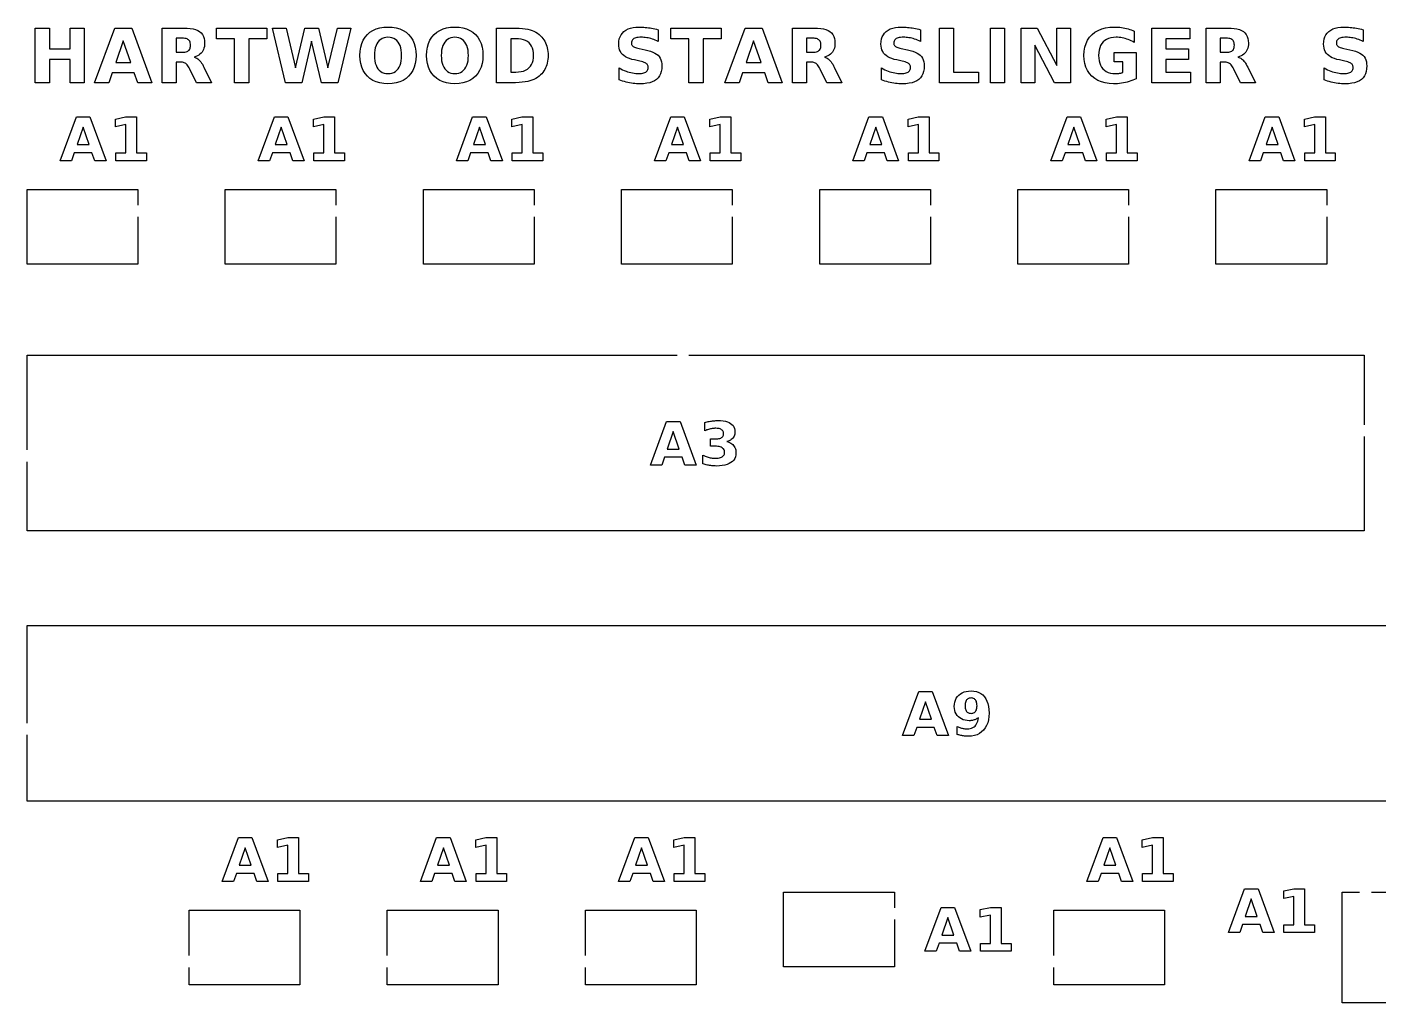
# Model space of a CAD drawing. Header units: millimetres. Extents: x 9 to 297, y 5 to 295.
# Drawn here: x 8.9 to 84, y 235.9 to 290.1 of the extents above; entities that cross this region are included whole.
import ezdxf

# ---------------------------------------------------------------- set-up
doc = ezdxf.new("R2010")
doc.units = ezdxf.units.MM
doc.layers.add('CUT', color=1, linetype='CONTINUOUS')
doc.layers.add('ENGRAVE', color=5, linetype='CONTINUOUS')

msp = doc.modelspace()

# ---------------------------------------------------------------- linework, layer by layer
at = {"layer": 'CUT', "color": 1}
for points in [[(15.075, 279.55), (15.075, 276.925), (8.925, 276.925), (8.925, 281.075), (15.075, 281.075), (15.075, 280.2)], [(26.075, 279.55), (26.075, 276.925), (19.925, 276.925), (19.925, 281.075), (26.075, 281.075), (26.075, 280.2)], [(37.075, 279.55), (37.075, 276.925), (30.925, 276.925), (30.925, 281.075), (37.075, 281.075), (37.075, 280.2)], [(48.075, 279.55), (48.075, 276.925), (41.925, 276.925), (41.925, 281.075), (48.075, 281.075), (48.075, 280.2)], [(59.075, 279.55), (59.075, 276.925), (52.925, 276.925), (52.925, 281.075), (59.075, 281.075), (59.075, 280.2)], [(70.075, 279.55), (70.075, 276.925), (63.925, 276.925), (63.925, 281.075), (70.075, 281.075), (70.075, 280.2)], [(81.075, 279.55), (81.075, 276.925), (74.925, 276.925), (74.925, 281.075), (81.075, 281.075), (81.075, 280.2)], [(8.925, 266.6173), (8.925, 271.875), (45.0173, 271.875)], [(45.6673, 271.875), (83.1577, 271.875), (83.1577, 268.0154)], [(83.1577, 267.3654), (83.1577, 262.125), (8.925, 262.125), (8.925, 265.9673)], [(8.925, 251.45), (8.925, 256.875), (88.05, 256.875)], [(95.2964, 247.125), (8.925, 247.125), (8.925, 250.8)], [(57.075, 240.55), (57.075, 237.925), (50.925, 237.925), (50.925, 242.075), (57.075, 242.075), (57.075, 241.2)], [(83.55, 242.075), (86.075, 242.075), (86.075, 235.925), (81.925, 235.925), (81.925, 242.075), (82.9, 242.075)], [(17.925, 238.55), (17.925, 241.075), (24.075, 241.075), (24.075, 236.925), (17.925, 236.925), (17.925, 237.9)], [(28.925, 238.55), (28.925, 241.075), (35.075, 241.075), (35.075, 236.925), (28.925, 236.925), (28.925, 237.9)], [(39.925, 238.55), (39.925, 241.075), (46.075, 241.075), (46.075, 236.925), (39.925, 236.925), (39.925, 237.9)], [(65.925, 238.55), (65.925, 241.075), (72.075, 241.075), (72.075, 236.925), (65.925, 236.925), (65.925, 237.9)]]:
    msp.add_lwpolyline(points, dxfattribs=at)
at = {"layer": 'ENGRAVE', "color": 5}
for points in [[(12.1047, 287), (11.3214, 287), (11.3214, 288.2878), (10.1658, 288.2878), (10.1658, 287), (9.3825, 287), (9.3825, 290.0375), (10.1658, 290.0375), (10.1658, 288.8799), (11.3214, 288.8799), (11.3214, 290.0375), (12.1047, 290.0375), (12.1047, 287)], [(15.0708, 287), (14.8796, 287.5534), (13.6548, 287.5534), (13.4615, 287), (12.6742, 287), (13.7992, 290.0375), (14.7331, 290.0375), (15.8582, 287), (15.0708, 287)], [(18.144, 289.9872), (18.2818, 289.948), (18.4017, 289.8976), (18.5039, 289.8361), (18.5893, 289.7625), (18.6593, 289.6758), (18.7137, 289.5762), (18.7525, 289.4636), (18.7758, 289.3379), (18.7836, 289.1993), (18.7796, 289.1019), (18.7674, 289.0105), (18.7472, 288.9252), (18.719, 288.8457), (18.6826, 288.7723), (18.6381, 288.7049), (18.5856, 288.6433), (18.5248, 288.5874), (18.4558, 288.5371), (18.3786, 288.4924), (18.2933, 288.4534), (18.1997, 288.4201), (18.2523, 288.4053), (18.3031, 288.3854), (18.352, 288.3603), (18.3991, 288.3301), (18.4443, 288.2948), (18.4876, 288.2543), (18.5301, 288.2075), (18.5727, 288.1533), (18.6155, 288.0918), (18.6585, 288.0228), (18.7016, 287.9464), (18.745, 287.8626), (19.1702, 287), (18.336, 287), (17.9657, 287.7548), (17.9284, 287.8267), (17.8908, 287.8907), (17.8531, 287.9466), (17.8152, 287.9944), (17.7771, 288.0343), (17.7389, 288.0661), (17.6985, 288.0916), (17.6538, 288.1124), (17.6049, 288.1286), (17.5517, 288.1402), (17.4943, 288.1472), (17.4327, 288.1495), (17.2109, 288.1495), (17.2109, 287), (16.4277, 287), (16.4277, 290.0375), (17.6239, 290.0375), (17.8151, 290.0319), (17.9885, 290.0151), (18.144, 289.9872)], [(20.4497, 287), (20.4497, 289.4455), (19.4406, 289.4455), (19.4406, 290.0375), (22.2401, 290.0375), (22.2401, 289.4455), (21.233, 289.4455), (21.233, 287), (20.4497, 287)], [(25.6253, 287.8301), (26.1502, 290.0375), (26.8949, 290.0375), (26.1787, 287), (25.2754, 287), (24.724, 289.3092), (24.1788, 287), (23.2755, 287), (22.5532, 290.0375), (23.304, 290.0375), (23.8289, 287.8301), (24.3497, 290.0375), (25.1045, 290.0375), (25.6253, 287.8301)], [(30.1092, 289.6733), (30.236, 289.5248), (30.3398, 289.3584), (30.4205, 289.1744), (30.4781, 288.9726), (30.5127, 288.753), (30.5243, 288.5157), (30.5127, 288.279), (30.4781, 288.06), (30.4205, 287.8586), (30.3398, 287.6748), (30.236, 287.5086), (30.1092, 287.3601), (29.962, 287.232), (29.7973, 287.1273), (29.6148, 287.0458), (29.4148, 286.9876), (29.1971, 286.9526), (28.9618, 286.941), (28.727, 286.9526), (28.5098, 286.9876), (28.3099, 287.0458), (28.1276, 287.1273), (27.9627, 287.232), (27.8153, 287.3601), (27.6882, 287.5086), (27.5842, 287.6748), (27.5033, 287.8586), (27.4455, 288.06), (27.4108, 288.279), (27.3993, 288.5157), (27.4108, 288.753), (27.4455, 288.9726), (27.5033, 289.1744), (27.5842, 289.3584), (27.6882, 289.5248), (27.8153, 289.6733), (27.9627, 289.8014), (28.1276, 289.9062), (28.3099, 289.9877), (28.5098, 290.0459), (28.727, 290.0808), (28.9618, 290.0924), (29.1971, 290.0808), (29.4148, 290.0459), (29.6148, 289.9877), (29.7973, 289.9062), (29.962, 289.8014), (30.1092, 289.6733)], [(33.9448, 289.5248), (34.0485, 289.3584), (34.1292, 289.1744), (34.1869, 288.9726), (34.2215, 288.753), (34.233, 288.5157), (34.2215, 288.279), (34.1869, 288.06), (34.1292, 287.8586), (34.0485, 287.6748), (33.9448, 287.5086), (33.818, 287.3601), (33.6708, 287.232), (33.506, 287.1273), (33.3236, 287.0458), (33.1235, 286.9876), (32.9058, 286.9526), (32.6705, 286.941), (32.4358, 286.9526), (32.2185, 286.9876), (32.0187, 287.0458), (31.8363, 287.1273), (31.6715, 287.232), (31.524, 287.3601), (31.3969, 287.5086), (31.2929, 287.6748), (31.212, 287.8586), (31.1542, 288.06), (31.1195, 288.279), (31.108, 288.5157), (31.1195, 288.753), (31.1542, 288.9726), (31.212, 289.1744), (31.2929, 289.3584), (31.3969, 289.5248), (31.524, 289.6733), (31.6715, 289.8014), (31.8363, 289.9062), (32.0187, 289.9877), (32.2185, 290.0459), (32.4358, 290.0808), (32.6705, 290.0924), (32.9058, 290.0808), (33.1235, 290.0459), (33.3236, 289.9877), (33.506, 289.9062), (33.6708, 289.8014), (33.818, 289.6733), (33.9448, 289.5248)], [(36.7255, 289.969), (36.8482, 289.9388), (36.9584, 289.9021), (37.0633, 289.8578), (37.1628, 289.8058), (37.2569, 289.7462), (37.3457, 289.679), (37.429, 289.6042), (37.4972, 289.5339), (37.5592, 289.4602), (37.6152, 289.3829), (37.665, 289.3022), (37.7088, 289.2179), (37.7464, 289.1301), (37.7781, 289.0386), (37.8041, 288.9432), (37.8242, 288.8438), (37.8387, 288.7404), (37.8473, 288.6331), (37.8502, 288.5218), (37.8473, 288.4093), (37.8387, 288.3008), (37.8242, 288.1965), (37.8041, 288.0964), (37.7781, 288.0003), (37.7464, 287.9084), (37.7088, 287.8203), (37.665, 287.7358), (37.6152, 287.6549), (37.5592, 287.5775), (37.4972, 287.5036), (37.429, 287.4333), (37.3449, 287.3585), (37.2554, 287.2913), (37.1605, 287.2317), (37.0601, 287.1797), (36.9543, 287.1354), (36.8431, 287.0987), (36.7197, 287.0685), (36.5773, 287.0439), (36.4159, 287.0247), (36.2355, 287.011), (36.0361, 287.0027), (35.8177, 287), (34.9917, 287), (34.9917, 290.0375), (35.8177, 290.0375), (36.0385, 290.0348), (36.2396, 290.0266), (36.4212, 290.0128), (36.5831, 289.9937), (36.7255, 289.969)], [(43.5568, 289.4473), (43.4771, 289.4679), (43.3985, 289.4853), (43.3214, 289.4995), (43.2457, 289.5106), (43.1715, 289.5185), (43.0988, 289.5232), (43.0275, 289.5248), (42.938, 289.5227), (42.8566, 289.5162), (42.7834, 289.5055), (42.7183, 289.4905), (42.6613, 289.4711), (42.6125, 289.4475), (42.5714, 289.4194), (42.5379, 289.3865), (42.5118, 289.3488), (42.4931, 289.3065), (42.4819, 289.2593), (42.4782, 289.2074), (42.4807, 289.1682), (42.4882, 289.132), (42.5008, 289.0988), (42.5184, 289.0686), (42.5411, 289.0414), (42.5687, 289.0172), (42.603, 288.995), (42.6455, 288.9739), (42.6961, 288.9539), (42.755, 288.9349), (42.822, 288.917), (42.8973, 288.9002), (43.231, 288.8331), (43.3917, 288.7962), (43.5361, 288.7535), (43.6643, 288.7049), (43.7762, 288.6504), (43.8718, 288.5901), (43.9512, 288.5238), (44.0164, 288.4498), (44.0699, 288.3661), (44.1114, 288.2726), (44.1411, 288.1694), (44.1589, 288.0565), (44.1648, 287.9338), (44.1565, 287.7735), (44.1317, 287.6274), (44.0903, 287.4957), (44.0323, 287.3782), (43.9578, 287.275), (43.8667, 287.1862), (43.7587, 287.1112), (43.6331, 287.05), (43.4901, 287.0023), (43.3296, 286.9682), (43.1517, 286.9478), (42.9563, 286.941), (42.8599, 286.9425), (42.7635, 286.9471), (42.6669, 286.9547), (42.5702, 286.9654), (42.4734, 286.9791), (42.3765, 286.9959), (42.2795, 287.0157), (42.1825, 287.0384), (42.0855, 287.0641), (41.9886, 287.0927), (41.8916, 287.1242), (41.7946, 287.1587), (41.7946, 287.8199), (41.891, 287.7705), (41.9864, 287.7253), (42.0807, 287.6844), (42.1739, 287.6477), (42.2661, 287.6152), (42.3571, 287.587), (42.4471, 287.563), (42.5361, 287.5434), (42.6239, 287.5282), (42.7107, 287.5173), (42.7964, 287.5108), (42.881, 287.5086), (42.9631, 287.511), (43.0386, 287.5181), (43.1074, 287.53), (43.1695, 287.5466), (43.2249, 287.568), (43.2737, 287.5941), (43.3153, 287.6246), (43.3494, 287.6592), (43.3759, 287.6978), (43.3948, 287.7406), (43.4062, 287.7874), (43.41, 287.8382), (43.4074, 287.8839), (43.3997, 287.9259), (43.3869, 287.9644), (43.3689, 287.9992), (43.3457, 288.0304), (43.3174, 288.0579), (43.2815, 288.0833), (43.2353, 288.1077), (43.1788, 288.1312), (43.1122, 288.1538), (43.0353, 288.1755), (42.9482, 288.1963), (42.645, 288.2634), (42.4999, 288.2992), (42.3684, 288.3414), (42.2506, 288.3901), (42.1463, 288.4452), (42.0557, 288.5067), (41.9787, 288.5747), (41.9144, 288.65), (41.8617, 288.7336), (41.8208, 288.8255), (41.7915, 288.9255), (41.774, 289.0339), (41.7681, 289.1505), (41.7763, 289.2959), (41.8007, 289.4297), (41.8414, 289.5518), (41.8984, 289.6623), (41.9716, 289.7611), (42.0611, 289.8483), (42.1659, 289.9229), (42.2849, 289.9839), (42.4182, 290.0314), (42.5657, 290.0653), (42.7274, 290.0857), (42.9034, 290.0924), (42.9872, 290.0914), (43.0718, 290.0883), (43.1572, 290.083), (43.2434, 290.0757), (43.3304, 290.0663), (43.4181, 290.0548), (43.5068, 290.0412), (43.5965, 290.0255), (43.6872, 290.0078), (43.7789, 289.9879), (43.8717, 289.9659), (43.9654, 289.9419), (43.9654, 289.299), (43.8823, 289.3348), (43.7999, 289.3675), (43.7182, 289.3972), (43.6372, 289.4238), (43.5568, 289.4473)], [(45.6661, 289.4455), (44.657, 289.4455), (44.657, 290.0375), (47.4565, 290.0375), (47.4565, 289.4455), (46.4494, 289.4455), (46.4494, 287), (45.6661, 287), (45.6661, 289.4455)], [(50.8499, 287), (50.0625, 287), (49.8713, 287.5534), (48.6465, 287.5534), (48.4532, 287), (47.6659, 287), (48.7909, 290.0375), (49.7248, 290.0375), (50.8499, 287)], [(52.9802, 290.0151), (53.1357, 289.9872), (53.2735, 289.948), (53.3934, 289.8976), (53.4956, 289.8361), (53.581, 289.7625), (53.651, 289.6758), (53.7054, 289.5762), (53.7442, 289.4636), (53.7675, 289.3379), (53.7753, 289.1993), (53.7713, 289.1019), (53.7591, 289.0105), (53.7389, 288.9252), (53.7107, 288.8457), (53.6743, 288.7723), (53.6298, 288.7049), (53.5773, 288.6433), (53.5165, 288.5874), (53.4475, 288.5371), (53.3703, 288.4924), (53.285, 288.4534), (53.1914, 288.4201), (53.244, 288.4053), (53.2948, 288.3854), (53.3437, 288.3603), (53.3908, 288.3301), (53.436, 288.2948), (53.4793, 288.2543), (53.5218, 288.2075), (53.5644, 288.1533), (53.6072, 288.0918), (53.6502, 288.0228), (53.6933, 287.9464), (53.7367, 287.8626), (54.1619, 287), (53.3277, 287), (52.9574, 287.7548), (52.9201, 287.8267), (52.8825, 287.8907), (52.8448, 287.9466), (52.8069, 287.9944), (52.7688, 288.0343), (52.7306, 288.0661), (52.6902, 288.0916), (52.6455, 288.1124), (52.5966, 288.1286), (52.5434, 288.1402), (52.486, 288.1472), (52.4244, 288.1495), (52.2026, 288.1495), (52.2026, 287), (51.4194, 287), (51.4194, 290.0375), (52.6156, 290.0375), (52.8068, 290.0319), (52.9802, 290.0151)], [(58.1973, 289.4238), (58.117, 289.4473), (58.0373, 289.4679), (57.9587, 289.4853), (57.8815, 289.4995), (57.8058, 289.5106), (57.7316, 289.5185), (57.6589, 289.5232), (57.5876, 289.5248), (57.4981, 289.5227), (57.4167, 289.5162), (57.3435, 289.5055), (57.2784, 289.4905), (57.2214, 289.4711), (57.1726, 289.4475), (57.1316, 289.4194), (57.098, 289.3865), (57.0719, 289.3488), (57.0532, 289.3065), (57.0421, 289.2593), (57.0383, 289.2074), (57.0408, 289.1682), (57.0484, 289.132), (57.061, 289.0988), (57.0786, 289.0686), (57.1012, 289.0414), (57.1289, 289.0172), (57.1631, 288.995), (57.2056, 288.9739), (57.2563, 288.9539), (57.3151, 288.9349), (57.3822, 288.917), (57.4574, 288.9002), (57.7911, 288.8331), (57.9518, 288.7962), (58.0963, 288.7535), (58.2244, 288.7049), (58.3363, 288.6504), (58.432, 288.5901), (58.5113, 288.5238), (58.5766, 288.4498), (58.63, 288.3661), (58.6715, 288.2726), (58.7012, 288.1694), (58.719, 288.0565), (58.7249, 287.9338), (58.7167, 287.7735), (58.6918, 287.6274), (58.6504, 287.4957), (58.5925, 287.3782), (58.518, 287.275), (58.4269, 287.1862), (58.3188, 287.1112), (58.1933, 287.05), (58.0502, 287.0023), (57.8898, 286.9682), (57.7118, 286.9478), (57.5164, 286.941), (57.4201, 286.9425), (57.3236, 286.9471), (57.227, 286.9547), (57.1303, 286.9654), (57.0335, 286.9791), (56.9366, 286.9959), (56.8396, 287.0157), (56.7426, 287.0384), (56.6457, 287.0641), (56.5487, 287.0927), (56.4517, 287.1242), (56.3547, 287.1587), (56.3547, 287.8199), (56.4512, 287.7705), (56.5465, 287.7253), (56.6408, 287.6844), (56.7341, 287.6477), (56.8262, 287.6152), (56.9173, 287.587), (57.0073, 287.563), (57.0962, 287.5434), (57.1841, 287.5282), (57.2708, 287.5173), (57.3565, 287.5108), (57.4412, 287.5086), (57.5233, 287.511), (57.5987, 287.5181), (57.6675, 287.53), (57.7296, 287.5466), (57.7851, 287.568), (57.8338, 287.5941), (57.8755, 287.6246), (57.9096, 287.6592), (57.9361, 287.6978), (57.955, 287.7406), (57.9663, 287.7874), (57.9701, 287.8382), (57.9676, 287.8839), (57.9598, 287.9259), (57.947, 287.9644), (57.929, 287.9992), (57.9058, 288.0304), (57.8776, 288.0579), (57.8416, 288.0833), (57.7954, 288.1077), (57.739, 288.1312), (57.6723, 288.1538), (57.5954, 288.1755), (57.5083, 288.1963), (57.2052, 288.2634), (57.0601, 288.2992), (56.9286, 288.3414), (56.8107, 288.3901), (56.7065, 288.4452), (56.6159, 288.5067), (56.5389, 288.5747), (56.4745, 288.65), (56.4219, 288.7336), (56.3809, 288.8255), (56.3517, 288.9255), (56.3341, 289.0339), (56.3283, 289.1505), (56.3364, 289.2959), (56.3608, 289.4297), (56.4015, 289.5518), (56.4585, 289.6623), (56.5317, 289.7611), (56.6213, 289.8483), (56.726, 289.9229), (56.8451, 289.9839), (56.9783, 290.0314), (57.1258, 290.0653), (57.2876, 290.0857), (57.4635, 290.0924), (57.5474, 290.0914), (57.632, 290.0883), (57.7173, 290.083), (57.8035, 290.0757), (57.8905, 290.0663), (57.9783, 290.0548), (58.0669, 290.0412), (58.1566, 290.0255), (58.2473, 290.0078), (58.3391, 289.9879), (58.4318, 289.9659), (58.5256, 289.9419), (58.5256, 289.299), (58.4425, 289.3348), (58.3601, 289.3675), (58.2784, 289.3972), (58.1973, 289.4238)], [(59.5793, 287), (59.5793, 290.0375), (60.3625, 290.0375), (60.3625, 287.592), (61.7379, 287.592), (61.7379, 287), (59.5793, 287)], [(63.1842, 290.0375), (63.1842, 287), (62.401, 287), (62.401, 290.0375), (63.1842, 290.0375)], [(65.9653, 287), (64.8605, 289.0833), (64.8605, 287), (64.1179, 287), (64.1179, 290.0375), (64.9928, 290.0375), (66.0975, 287.9542), (66.0975, 290.0375), (66.8401, 290.0375), (66.8401, 287), (65.9653, 287)], [(69.9982, 287.0379), (69.8937, 287.0122), (69.788, 286.9904), (69.6812, 286.9726), (69.5733, 286.9588), (69.4642, 286.9489), (69.354, 286.943), (69.2427, 286.941), (68.9985, 286.9528), (68.7718, 286.9881), (68.5626, 287.047), (68.371, 287.1295), (68.1969, 287.2356), (68.0403, 287.3652), (67.9048, 287.515), (67.7939, 287.6816), (67.7076, 287.8649), (67.646, 288.0651), (67.6091, 288.282), (67.5968, 288.5157), (67.6093, 288.7518), (67.6469, 288.9705), (67.7097, 289.1718), (67.7975, 289.3557), (67.9104, 289.5222), (68.0484, 289.6713), (68.2082, 289.8), (68.3866, 289.9053), (68.5835, 289.9872), (68.7989, 290.0457), (69.0329, 290.0807), (69.2854, 290.0924), (69.3857, 290.0909), (69.4847, 290.0861), (69.5822, 290.0782), (69.6783, 290.0671), (69.773, 290.0529), (69.8663, 290.0355), (69.9579, 290.015), (70.0479, 289.9914), (70.1361, 289.9648), (70.2225, 289.9351), (70.3072, 289.9024), (70.3901, 289.8666), (70.3901, 289.238), (70.3055, 289.2841), (70.2209, 289.3261), (70.1366, 289.3641), (70.0524, 289.398), (69.9684, 289.4278), (69.8846, 289.4536), (69.8008, 289.4754), (69.7169, 289.4932), (69.633, 289.507), (69.5491, 289.5169), (69.4651, 289.5228), (69.381, 289.5248), (69.231, 289.5176), (69.0929, 289.4958), (68.9667, 289.4595), (68.8525, 289.4086), (68.7502, 289.3433), (68.6598, 289.2634), (68.5824, 289.17), (68.5191, 289.0641), (68.4698, 288.9457), (68.4346, 288.8149), (68.4135, 288.6715), (68.4065, 288.5157), (68.4133, 288.3611), (68.4336, 288.2187), (68.4675, 288.0885), (68.515, 287.9705), (68.576, 287.8647), (68.6506, 287.7711), (68.7377, 287.6909), (68.8362, 287.6253), (68.9461, 287.5742), (69.0675, 287.5378), (69.2002, 287.5159), (69.3444, 287.5086), (69.3846, 287.5091), (69.4239, 287.5103), (69.4621, 287.5124), (69.4995, 287.5154), (69.5358, 287.5192), (69.5712, 287.5239), (69.6056, 287.5295), (69.6387, 287.536), (69.6707, 287.5435), (69.7015, 287.5519), (69.731, 287.5613), (69.7594, 287.5717), (69.7594, 288.1617), (69.2813, 288.1617), (69.2813, 288.6866), (70.502, 288.6866), (70.502, 287.2258), (70.4038, 287.1803), (70.3042, 287.1388), (70.2035, 287.1012), (70.1015, 287.0676), (69.9982, 287.0379)], [(73.3929, 288.2878), (72.1417, 288.2878), (72.1417, 287.592), (73.517, 287.592), (73.517, 287), (71.3584, 287), (71.3584, 290.0375), (73.4722, 290.0375), (73.4722, 289.4455), (72.1417, 289.4455), (72.1417, 288.8799), (73.3929, 288.8799), (73.3929, 288.2878)], [(75.9321, 290.0151), (76.0877, 289.9872), (76.2255, 289.948), (76.3454, 289.8976), (76.4476, 289.8361), (76.533, 289.7625), (76.603, 289.6758), (76.6574, 289.5762), (76.6962, 289.4636), (76.7195, 289.3379), (76.7273, 289.1993), (76.7233, 289.1019), (76.7111, 289.0105), (76.6909, 288.9252), (76.6626, 288.8457), (76.6263, 288.7723), (76.5818, 288.7049), (76.5292, 288.6433), (76.4685, 288.5874), (76.3995, 288.5371), (76.3223, 288.4924), (76.237, 288.4534), (76.1434, 288.4201), (76.196, 288.4053), (76.2468, 288.3854), (76.2957, 288.3603), (76.3428, 288.3301), (76.388, 288.2948), (76.4313, 288.2543), (76.4737, 288.2075), (76.5164, 288.1533), (76.5592, 288.0918), (76.6022, 288.0228), (76.6453, 287.9464), (76.6886, 287.8626), (77.1139, 287), (76.2797, 287), (75.9094, 287.7548), (75.872, 287.8267), (75.8345, 287.8907), (75.7968, 287.9466), (75.7589, 287.9944), (75.7208, 288.0343), (75.6826, 288.0661), (75.6421, 288.0916), (75.5975, 288.1124), (75.5486, 288.1286), (75.4954, 288.1402), (75.438, 288.1472), (75.3764, 288.1495), (75.1546, 288.1495), (75.1546, 287), (74.3713, 287), (74.3713, 290.0375), (75.5676, 290.0375), (75.7588, 290.0319), (75.9321, 290.0151)], [(82.7666, 289.4238), (82.6862, 289.4473), (82.6065, 289.4679), (82.5279, 289.4853), (82.4508, 289.4995), (82.3751, 289.5106), (82.3009, 289.5185), (82.2282, 289.5232), (82.1569, 289.5248), (82.0674, 289.5227), (81.986, 289.5162), (81.9128, 289.5055), (81.8477, 289.4905), (81.7907, 289.4711), (81.7419, 289.4475), (81.7008, 289.4194), (81.6673, 289.3865), (81.6412, 289.3488), (81.6225, 289.3065), (81.6113, 289.2593), (81.6076, 289.2074), (81.6101, 289.1682), (81.6176, 289.132), (81.6302, 289.0988), (81.6478, 289.0686), (81.6705, 289.0414), (81.6981, 289.0172), (81.7324, 288.995), (81.7749, 288.9739), (81.8255, 288.9539), (81.8844, 288.9349), (81.9514, 288.917), (82.0267, 288.9002), (82.3604, 288.8331), (82.5211, 288.7962), (82.6655, 288.7535), (82.7937, 288.7049), (82.9056, 288.6504), (83.0012, 288.5901), (83.0806, 288.5238), (83.1458, 288.4498), (83.1992, 288.3661), (83.2408, 288.2726), (83.2705, 288.1694), (83.2883, 288.0565), (83.2942, 287.9338), (83.2859, 287.7735), (83.2611, 287.6274), (83.2197, 287.4957), (83.1617, 287.3782), (83.0872, 287.275), (82.9961, 287.1862), (82.8881, 287.1112), (82.7625, 287.05), (82.6195, 287.0023), (82.459, 286.9682), (82.2811, 286.9478), (82.0857, 286.941), (81.9893, 286.9425), (81.8929, 286.9471), (81.7963, 286.9547), (81.6996, 286.9654), (81.6028, 286.9791), (81.5059, 286.9959), (81.4089, 287.0157), (81.3119, 287.0384), (81.2149, 287.0641), (81.1179, 287.0927), (81.021, 287.1242), (80.924, 287.1587), (80.924, 287.8199), (81.0204, 287.7705), (81.1158, 287.7253), (81.2101, 287.6844), (81.3033, 287.6477), (81.3955, 287.6152), (81.4865, 287.587), (81.5765, 287.563), (81.6655, 287.5434), (81.7533, 287.5282), (81.8401, 287.5173), (81.9258, 287.5108), (82.0104, 287.5086), (82.0925, 287.511), (82.168, 287.5181), (82.2368, 287.53), (82.2989, 287.5466), (82.3543, 287.568), (82.4031, 287.5941), (82.4447, 287.6246), (82.4788, 287.6592), (82.5053, 287.6978), (82.5242, 287.7406), (82.5356, 287.7874), (82.5394, 287.8382), (82.5368, 287.8839), (82.5291, 287.9259), (82.5162, 287.9644), (82.4982, 287.9992), (82.4751, 288.0304), (82.4468, 288.0579), (82.4108, 288.0833), (82.3646, 288.1077), (82.3082, 288.1312), (82.2416, 288.1538), (82.1647, 288.1755), (82.0776, 288.1963), (81.7744, 288.2634), (81.6293, 288.2992), (81.4978, 288.3414), (81.38, 288.3901), (81.2757, 288.4452), (81.1851, 288.5067), (81.1081, 288.5747), (81.0438, 288.65), (80.9911, 288.7336), (80.9502, 288.8255), (80.9209, 288.9255), (80.9034, 289.0339), (80.8975, 289.1505), (80.9057, 289.2959), (80.9301, 289.4297), (80.9708, 289.5518), (81.0278, 289.6623), (81.101, 289.7611), (81.1905, 289.8483), (81.2953, 289.9229), (81.4143, 289.9839), (81.5476, 290.0314), (81.6951, 290.0653), (81.8568, 290.0857), (82.0328, 290.0924), (82.1166, 290.0914), (82.2012, 290.0883), (82.2866, 290.083), (82.3728, 290.0757), (82.4598, 290.0663), (82.5475, 290.0548), (82.6362, 290.0412), (82.7259, 290.0255), (82.8166, 290.0078), (82.9083, 289.9879), (83.0011, 289.9659), (83.0948, 289.9419), (83.0948, 289.299), (83.0117, 289.3348), (82.9293, 289.3675), (82.8476, 289.3972), (82.7666, 289.4238)], [(14.6822, 288.1169), (14.2672, 289.3254), (13.8501, 288.1169), (14.6822, 288.1169)], [(17.9262, 288.816), (17.9529, 288.8564), (17.9736, 288.9033), (17.9885, 288.9567), (17.9974, 289.0168), (18.0003, 289.0833), (17.9974, 289.1492), (17.9885, 289.2086), (17.9736, 289.2614), (17.9529, 289.3076), (17.9262, 289.3473), (17.8935, 289.3804), (17.854, 289.4077), (17.8068, 289.4301), (17.7519, 289.4475), (17.6892, 289.4599), (17.6187, 289.4674), (17.5405, 289.4699), (17.2109, 289.4699), (17.2109, 288.6907), (17.5405, 288.6907), (17.6187, 288.6932), (17.6892, 288.7008), (17.7519, 288.7136), (17.8068, 288.7314), (17.854, 288.7543), (17.8935, 288.7822), (17.9262, 288.816)], [(28.4063, 289.2603), (28.346, 289.1662), (28.2967, 289.06), (28.2583, 288.9419), (28.2309, 288.8118), (28.2145, 288.6698), (28.209, 288.5157), (28.2145, 288.3623), (28.2309, 288.2207), (28.2583, 288.091), (28.2967, 287.9732), (28.346, 287.8672), (28.4063, 287.7731), (28.4766, 287.6923), (28.5558, 287.6262), (28.6439, 287.5747), (28.7409, 287.538), (28.8469, 287.516), (28.9618, 287.5086), (29.0773, 287.516), (29.1837, 287.538), (29.2812, 287.5747), (29.3696, 287.6262), (29.4489, 287.6923), (29.5192, 287.7731), (29.5795, 287.8672), (29.6288, 287.9732), (29.6672, 288.091), (29.6946, 288.2207), (29.7111, 288.3623), (29.7166, 288.5157), (29.7111, 288.6698), (29.6946, 288.8118), (29.6672, 288.9419), (29.6288, 289.06), (29.5795, 289.1662), (29.5192, 289.2603), (29.4489, 289.3412), (29.3696, 289.4073), (29.2812, 289.4587), (29.1837, 289.4954), (29.0773, 289.5175), (28.9618, 289.5248), (28.8469, 289.5175), (28.7409, 289.4954), (28.6439, 289.4587), (28.5558, 289.4073), (28.4766, 289.3412), (28.4063, 289.2603)], [(32.0548, 289.1662), (32.0054, 289.06), (31.9671, 288.9419), (31.9397, 288.8118), (31.9232, 288.6698), (31.9177, 288.5157), (31.9232, 288.3623), (31.9397, 288.2207), (31.9671, 288.091), (32.0054, 287.9732), (32.0548, 287.8672), (32.1151, 287.7731), (32.1853, 287.6923), (32.2645, 287.6262), (32.3526, 287.5747), (32.4496, 287.538), (32.5556, 287.516), (32.6705, 287.5086), (32.786, 287.516), (32.8925, 287.538), (32.9899, 287.5747), (33.0783, 287.6262), (33.1576, 287.6923), (33.2279, 287.7731), (33.2882, 287.8672), (33.3376, 287.9732), (33.376, 288.091), (33.4034, 288.2207), (33.4198, 288.3623), (33.4253, 288.5157), (33.4198, 288.6698), (33.4034, 288.8118), (33.376, 288.9419), (33.3376, 289.06), (33.2882, 289.1662), (33.2279, 289.2603), (33.1576, 289.3412), (33.0783, 289.4073), (32.9899, 289.4587), (32.8925, 289.4954), (32.786, 289.5175), (32.6705, 289.5248), (32.5556, 289.5175), (32.4496, 289.4954), (32.3526, 289.4587), (32.2645, 289.4073), (32.1853, 289.3412), (32.1151, 289.2603), (32.0548, 289.1662)], [(36.5951, 287.6978), (36.6985, 287.7573), (36.7892, 287.8301), (36.8666, 287.9154), (36.9299, 288.0127), (36.9792, 288.122), (37.0143, 288.2433), (37.0354, 288.3766), (37.0425, 288.5218), (37.0355, 288.6664), (37.0144, 288.799), (36.9794, 288.9196), (36.9304, 289.0282), (36.8673, 289.1248), (36.7902, 289.2095), (36.6997, 289.2816), (36.5965, 289.3406), (36.4804, 289.3865), (36.3517, 289.4193), (36.2101, 289.4389), (36.0557, 289.4455), (35.775, 289.4455), (35.775, 287.592), (36.0557, 287.592), (36.2095, 287.5987), (36.3506, 287.6185), (36.4792, 287.6516), (36.5951, 287.6978)], [(48.8418, 288.1169), (49.6739, 288.1169), (49.2589, 289.3254), (48.8418, 288.1169)], [(52.8852, 288.7822), (52.9179, 288.816), (52.9446, 288.8564), (52.9653, 288.9033), (52.9802, 288.9567), (52.9891, 289.0168), (52.992, 289.0833), (52.9891, 289.1492), (52.9802, 289.2086), (52.9653, 289.2614), (52.9446, 289.3076), (52.9179, 289.3473), (52.8852, 289.3804), (52.8457, 289.4077), (52.7985, 289.4301), (52.7436, 289.4475), (52.6809, 289.4599), (52.6104, 289.4674), (52.5322, 289.4699), (52.2026, 289.4699), (52.2026, 288.6907), (52.5322, 288.6907), (52.6104, 288.6932), (52.6809, 288.7008), (52.7436, 288.7136), (52.7985, 288.7314), (52.8457, 288.7543), (52.8852, 288.7822)], [(75.8372, 288.7822), (75.8698, 288.816), (75.8965, 288.8564), (75.9173, 288.9033), (75.9321, 288.9567), (75.941, 289.0168), (75.944, 289.0833), (75.941, 289.1492), (75.9321, 289.2086), (75.9173, 289.2614), (75.8965, 289.3076), (75.8698, 289.3473), (75.8372, 289.3804), (75.7977, 289.4077), (75.7505, 289.4301), (75.6955, 289.4475), (75.6328, 289.4599), (75.5624, 289.4674), (75.4842, 289.4699), (75.1546, 289.4699), (75.1546, 288.6907), (75.4842, 288.6907), (75.5624, 288.6932), (75.6328, 288.7008), (75.6955, 288.7136), (75.7505, 288.7314), (75.7977, 288.7543), (75.8372, 288.7822)], [(11.3917, 282.6748), (10.7618, 282.6748), (11.6619, 285.1048), (12.409, 285.1048), (13.309, 282.6748), (12.6791, 282.6748), (12.5262, 283.1175), (11.5463, 283.1175), (11.3917, 282.6748)], [(12.0362, 284.5351), (11.7026, 283.5684), (12.3683, 283.5684), (12.0362, 284.5351)], [(14.4026, 283.1077), (14.4026, 284.6784), (13.8346, 284.5612), (13.8346, 284.9876), (14.3994, 285.1048), (14.9951, 285.1048), (14.9951, 283.1077), (15.5485, 283.1077), (15.5485, 282.6748), (13.8493, 282.6748), (13.8493, 283.1077), (14.4026, 283.1077)], [(22.3917, 282.6748), (21.7618, 282.6748), (22.6619, 285.1048), (23.409, 285.1048), (24.309, 282.6748), (23.6791, 282.6748), (23.5262, 283.1175), (22.5463, 283.1175), (22.3917, 282.6748)], [(23.0362, 284.5351), (22.7026, 283.5684), (23.3683, 283.5684), (23.0362, 284.5351)], [(25.4026, 283.1077), (25.4026, 284.6784), (24.8346, 284.5612), (24.8346, 284.9876), (25.3994, 285.1048), (25.9951, 285.1048), (25.9951, 283.1077), (26.5485, 283.1077), (26.5485, 282.6748), (24.8493, 282.6748), (24.8493, 283.1077), (25.4026, 283.1077)], [(33.3917, 282.6748), (32.7618, 282.6748), (33.6619, 285.1048), (34.409, 285.1048), (35.309, 282.6748), (34.6791, 282.6748), (34.5262, 283.1175), (33.5463, 283.1175), (33.3917, 282.6748)], [(34.0362, 284.5351), (33.7026, 283.5684), (34.3683, 283.5684), (34.0362, 284.5351)], [(36.4026, 283.1077), (36.4026, 284.6784), (35.8346, 284.5612), (35.8346, 284.9876), (36.3994, 285.1048), (36.9951, 285.1048), (36.9951, 283.1077), (37.5485, 283.1077), (37.5485, 282.6748), (35.8493, 282.6748), (35.8493, 283.1077), (36.4026, 283.1077)], [(44.3917, 282.6748), (43.7618, 282.6748), (44.6619, 285.1048), (45.409, 285.1048), (46.309, 282.6748), (45.6791, 282.6748), (45.5262, 283.1175), (44.5463, 283.1175), (44.3917, 282.6748)], [(45.0362, 284.5351), (44.7026, 283.5684), (45.3683, 283.5684), (45.0362, 284.5351)], [(47.4026, 283.1077), (47.4026, 284.6784), (46.8346, 284.5612), (46.8346, 284.9876), (47.3994, 285.1048), (47.9951, 285.1048), (47.9951, 283.1077), (48.5485, 283.1077), (48.5485, 282.6748), (46.8493, 282.6748), (46.8493, 283.1077), (47.4026, 283.1077)], [(55.3917, 282.6748), (54.7618, 282.6748), (55.6619, 285.1048), (56.409, 285.1048), (57.309, 282.6748), (56.6791, 282.6748), (56.5262, 283.1175), (55.5463, 283.1175), (55.3917, 282.6748)], [(56.0362, 284.5351), (55.7026, 283.5684), (56.3683, 283.5684), (56.0362, 284.5351)], [(58.4026, 283.1077), (58.4026, 284.6784), (57.8346, 284.5612), (57.8346, 284.9876), (58.3994, 285.1048), (58.9951, 285.1048), (58.9951, 283.1077), (59.5485, 283.1077), (59.5485, 282.6748), (57.8493, 282.6748), (57.8493, 283.1077), (58.4026, 283.1077)], [(66.3917, 282.6748), (65.7618, 282.6748), (66.6619, 285.1048), (67.409, 285.1048), (68.309, 282.6748), (67.6791, 282.6748), (67.5262, 283.1175), (66.5463, 283.1175), (66.3917, 282.6748)], [(67.0362, 284.5351), (66.7026, 283.5684), (67.3683, 283.5684), (67.0362, 284.5351)], [(69.4026, 283.1077), (69.4026, 284.6784), (68.8346, 284.5612), (68.8346, 284.9876), (69.3994, 285.1048), (69.9951, 285.1048), (69.9951, 283.1077), (70.5485, 283.1077), (70.5485, 282.6748), (68.8493, 282.6748), (68.8493, 283.1077), (69.4026, 283.1077)], [(77.3917, 282.6748), (76.7618, 282.6748), (77.6619, 285.1048), (78.409, 285.1048), (79.309, 282.6748), (78.6791, 282.6748), (78.5262, 283.1175), (77.5463, 283.1175), (77.3917, 282.6748)], [(78.0362, 284.5351), (77.7026, 283.5684), (78.3683, 283.5684), (78.0362, 284.5351)], [(80.4026, 283.1077), (80.4026, 284.6784), (79.8346, 284.5612), (79.8346, 284.9876), (80.3994, 285.1048), (80.9951, 285.1048), (80.9951, 283.1077), (81.5485, 283.1077), (81.5485, 282.6748), (79.8493, 282.6748), (79.8493, 283.1077), (80.4026, 283.1077)], [(44.1549, 265.775), (43.5251, 265.775), (44.4251, 268.205), (45.1722, 268.205), (46.0723, 265.775), (45.4424, 265.775), (45.2894, 266.2177), (44.3096, 266.2177), (44.1549, 265.775)], [(47.8533, 267.0615), (47.9253, 267.0325), (47.9909, 266.9983), (48.0499, 266.959), (48.1023, 266.9144), (48.1481, 266.8647), (48.1872, 266.81), (48.2191, 266.7505), (48.244, 266.6863), (48.2617, 266.6173), (48.2724, 266.5436), (48.2759, 266.4651), (48.2682, 266.3495), (48.2452, 266.2435), (48.2067, 266.1471), (48.1529, 266.0604), (48.0838, 265.9833), (47.9992, 265.9158), (47.8999, 265.8583), (47.7865, 265.8113), (47.659, 265.7748), (47.5174, 265.7487), (47.3617, 265.733), (47.1919, 265.7278), (47.1295, 265.7286), (47.0671, 265.7311), (47.0045, 265.7353), (46.942, 265.7412), (46.8794, 265.7487), (46.8168, 265.7579), (46.7542, 265.7688), (46.6919, 265.7813), (46.6298, 265.7955), (46.5679, 265.8114), (46.5063, 265.829), (46.4449, 265.8482), (46.4449, 266.3316), (46.5034, 266.3035), (46.5618, 266.2778), (46.62, 266.2545), (46.6781, 266.2336), (46.7361, 266.2151), (46.794, 266.199), (46.8516, 266.1853), (46.9089, 266.1741), (46.9659, 266.1654), (47.0226, 266.1592), (47.0789, 266.1555), (47.135, 266.1542), (47.2147, 266.1566), (47.288, 266.1638), (47.3549, 266.1758), (47.4153, 266.1926), (47.4692, 266.2141), (47.5166, 266.2405), (47.5572, 266.2713), (47.5903, 266.3063), (47.6161, 266.3455), (47.6345, 266.3888), (47.6456, 266.4363), (47.6493, 266.4879), (47.6455, 266.541), (47.6342, 266.5896), (47.6153, 266.6338), (47.5889, 266.6734), (47.5549, 266.7086), (47.5134, 266.7394), (47.4645, 266.7655), (47.4084, 266.7868), (47.3451, 266.8034), (47.2747, 266.8153), (47.197, 266.8224), (47.1122, 266.8248), (46.8615, 266.8248), (46.8615, 267.2285), (47.1252, 267.2285), (47.2005, 267.2305), (47.2691, 267.2367), (47.3311, 267.247), (47.3863, 267.2614), (47.4349, 267.2799), (47.4768, 267.3025), (47.5121, 267.3293), (47.541, 267.3605), (47.5634, 267.3959), (47.5795, 267.4356), (47.5891, 267.4796), (47.5923, 267.5279), (47.5892, 267.5728), (47.5798, 267.6142), (47.5642, 267.652), (47.5424, 267.6863), (47.5143, 267.7171), (47.48, 267.7444), (47.44, 267.7678), (47.3948, 267.7869), (47.3445, 267.8018), (47.289, 267.8124), (47.2284, 267.8188), (47.1626, 267.8209), (47.1121, 267.8199), (47.0614, 267.8171), (47.0104, 267.8124), (46.9594, 267.8057), (46.9081, 267.7972), (46.8566, 267.7867), (46.8051, 267.7744), (46.7537, 267.7603), (46.7024, 267.7444), (46.6512, 267.7267), (46.6001, 267.7071), (46.549, 267.6858), (46.549, 268.1448), (46.6108, 268.1614), (46.6724, 268.1766), (46.7338, 268.1904), (46.795, 268.2027), (46.856, 268.2135), (46.9169, 268.2229), (46.9774, 268.2309), (47.0377, 268.2374), (47.0975, 268.2424), (47.157, 268.2461), (47.2162, 268.2482), (47.2749, 268.249), (47.4262, 268.2446), (47.5642, 268.2317), (47.689, 268.2101), (47.8005, 268.1799), (47.8987, 268.141), (47.9838, 268.0935), (48.0556, 268.0373), (48.1144, 267.9724), (48.1601, 267.8988), (48.1928, 267.8165), (48.2124, 267.7254), (48.2189, 267.6256), (48.2158, 267.5567), (48.2065, 267.492), (48.1909, 267.4317), (48.169, 267.3757), (48.141, 267.3239), (48.1066, 267.2765), (48.0662, 267.2334), (48.0198, 267.1948), (47.9675, 267.1607), (47.9092, 267.1311), (47.8449, 267.1059), (47.7746, 267.0852), (47.8533, 267.0615)], [(44.7995, 267.6354), (44.4658, 266.6686), (45.1315, 266.6686), (44.7995, 267.6354)], [(58.1549, 250.775), (57.5251, 250.775), (58.4251, 253.205), (59.1722, 253.205), (60.0723, 250.775), (59.4424, 250.775), (59.2894, 251.2177), (58.3096, 251.2177), (58.1549, 250.775)], [(60.6051, 251.2556), (60.6539, 251.2352), (60.702, 251.2167), (60.7494, 251.2002), (60.7961, 251.1856), (60.842, 251.1729), (60.8875, 251.1623), (60.9328, 251.1535), (60.9779, 251.1467), (61.0228, 251.1418), (61.0676, 251.1389), (61.1122, 251.138), (61.2021, 251.1423), (61.2851, 251.1552), (61.3612, 251.1768), (61.4305, 251.207), (61.4929, 251.2459), (61.5484, 251.2934), (61.5969, 251.3494), (61.6383, 251.4137), (61.6725, 251.4865), (61.6996, 251.5676), (61.7195, 251.657), (61.7323, 251.7548), (61.695, 251.7288), (61.6569, 251.7051), (61.618, 251.6836), (61.5782, 251.6644), (61.5377, 251.6474), (61.4963, 251.6327), (61.4539, 251.6203), (61.4104, 251.6101), (61.3657, 251.6022), (61.3198, 251.5966), (61.2727, 251.5932), (61.2245, 251.5921), (61.1042, 251.5981), (60.992, 251.6162), (60.8878, 251.6464), (60.7915, 251.6886), (60.7033, 251.7429), (60.6231, 251.8093), (60.5532, 251.8856), (60.496, 251.9695), (60.4516, 252.061), (60.4198, 252.1602), (60.4008, 252.267), (60.3944, 252.3814), (60.4015, 252.5079), (60.4227, 252.6256), (60.4581, 252.7346), (60.5076, 252.835), (60.5713, 252.9267), (60.6491, 253.0097), (60.7388, 253.0818), (60.8382, 253.1408), (60.9472, 253.1867), (61.0658, 253.2195), (61.194, 253.2391), (61.3319, 253.2457), (61.4844, 253.2368), (61.6249, 253.2101), (61.7535, 253.1655), (61.8701, 253.1032), (61.9748, 253.023), (62.0676, 252.9251), (62.1471, 252.8108), (62.2123, 252.6818), (62.2629, 252.5381), (62.2991, 252.3796), (62.3208, 252.2064), (62.328, 252.0185), (62.3195, 251.8249), (62.2942, 251.6457), (62.2519, 251.4808), (62.1927, 251.3302), (62.1166, 251.1939), (62.0236, 251.072), (61.9159, 250.9669), (61.7956, 250.8808), (61.6627, 250.8139), (61.5173, 250.766), (61.3593, 250.7374), (61.1887, 250.7278), (61.1321, 250.7285), (61.0764, 250.7306), (61.0214, 250.7341), (60.9673, 250.739), (60.914, 250.7453), (60.8615, 250.753), (60.8096, 250.7621), (60.7581, 250.7726), (60.7069, 250.7846), (60.6561, 250.7979), (60.6056, 250.8126), (60.5555, 250.8287), (60.5555, 251.2779), (60.6051, 251.2556)], [(58.7995, 252.6354), (58.4658, 251.6686), (59.1315, 251.6686), (58.7995, 252.6354)], [(61.4292, 252.0108), (61.4727, 252.0256), (61.5117, 252.0463), (61.5461, 252.073), (61.576, 252.1056), (61.6014, 252.1441), (61.6222, 252.1885), (61.6383, 252.2388), (61.6498, 252.2951), (61.6567, 252.3573), (61.659, 252.4254), (61.6567, 252.493), (61.6498, 252.5549), (61.6383, 252.6109), (61.6222, 252.6612), (61.6014, 252.7057), (61.576, 252.7444), (61.5461, 252.7772), (61.5117, 252.8041), (61.4727, 252.825), (61.4292, 252.8399), (61.3812, 252.8488), (61.3286, 252.8518), (61.2761, 252.8488), (61.2281, 252.8399), (61.1846, 252.825), (61.1456, 252.8041), (61.1112, 252.7772), (61.0812, 252.7444), (61.0559, 252.7057), (61.0351, 252.6612), (61.019, 252.6109), (61.0075, 252.5549), (61.0005, 252.493), (60.9982, 252.4254), (61.0005, 252.3573), (61.0075, 252.2951), (61.019, 252.2388), (61.0351, 252.1885), (61.0559, 252.1441), (61.0812, 252.1056), (61.1112, 252.073), (61.1456, 252.0463), (61.1846, 252.0256), (61.2281, 252.0108), (61.2761, 252.0019), (61.3286, 251.999), (61.3812, 252.0019), (61.4292, 252.0108)], [(20.3917, 242.6748), (19.7618, 242.6748), (20.6619, 245.1048), (21.409, 245.1048), (22.309, 242.6748), (21.6791, 242.6748), (21.5262, 243.1175), (20.5463, 243.1175), (20.3917, 242.6748)], [(23.4026, 243.1077), (23.4026, 244.6784), (22.8346, 244.5612), (22.8346, 244.9876), (23.3994, 245.1048), (23.9951, 245.1048), (23.9951, 243.1077), (24.5485, 243.1077), (24.5485, 242.6748), (22.8493, 242.6748), (22.8493, 243.1077), (23.4026, 243.1077)], [(31.3917, 242.6748), (30.7618, 242.6748), (31.6619, 245.1048), (32.409, 245.1048), (33.309, 242.6748), (32.6791, 242.6748), (32.5262, 243.1175), (31.5463, 243.1175), (31.3917, 242.6748)], [(34.4026, 243.1077), (34.4026, 244.6784), (33.8346, 244.5612), (33.8346, 244.9876), (34.3994, 245.1048), (34.9951, 245.1048), (34.9951, 243.1077), (35.5485, 243.1077), (35.5485, 242.6748), (33.8493, 242.6748), (33.8493, 243.1077), (34.4026, 243.1077)], [(42.3917, 242.6748), (41.7618, 242.6748), (42.6619, 245.1048), (43.409, 245.1048), (44.309, 242.6748), (43.6791, 242.6748), (43.5262, 243.1175), (42.5463, 243.1175), (42.3917, 242.6748)], [(45.4026, 243.1077), (45.4026, 244.6784), (44.8346, 244.5612), (44.8346, 244.9876), (45.3994, 245.1048), (45.9951, 245.1048), (45.9951, 243.1077), (46.5485, 243.1077), (46.5485, 242.6748), (44.8493, 242.6748), (44.8493, 243.1077), (45.4026, 243.1077)], [(68.3917, 242.6748), (67.7618, 242.6748), (68.6619, 245.1048), (69.409, 245.1048), (70.309, 242.6748), (69.6791, 242.6748), (69.5262, 243.1175), (68.5463, 243.1175), (68.3917, 242.6748)], [(71.4026, 243.1077), (71.4026, 244.6784), (70.8346, 244.5612), (70.8346, 244.9876), (71.3994, 245.1048), (71.9951, 245.1048), (71.9951, 243.1077), (72.5485, 243.1077), (72.5485, 242.6748), (70.8493, 242.6748), (70.8493, 243.1077), (71.4026, 243.1077)], [(21.0362, 244.5351), (20.7026, 243.5684), (21.3683, 243.5684), (21.0362, 244.5351)], [(32.0362, 244.5351), (31.7026, 243.5684), (32.3683, 243.5684), (32.0362, 244.5351)], [(43.0362, 244.5351), (42.7026, 243.5684), (43.3683, 243.5684), (43.0362, 244.5351)], [(69.0362, 244.5351), (68.7026, 243.5684), (69.3683, 243.5684), (69.0362, 244.5351)], [(76.2416, 239.835), (75.6118, 239.835), (76.5118, 242.265), (77.2589, 242.265), (78.159, 239.835), (77.5291, 239.835), (77.3761, 240.2777), (76.3963, 240.2777), (76.2416, 239.835)], [(76.8862, 241.6954), (76.5525, 240.7286), (77.2182, 240.7286), (76.8862, 241.6954)], [(79.2526, 240.268), (79.2526, 241.8386), (78.6845, 241.7214), (78.6845, 242.1478), (79.2493, 242.265), (79.845, 242.265), (79.845, 240.268), (80.3984, 240.268), (80.3984, 239.835), (78.6992, 239.835), (78.6992, 240.268), (79.2526, 240.268)], [(59.3962, 238.8), (58.7663, 238.8), (59.6663, 241.23), (60.4134, 241.23), (61.3135, 238.8), (60.6836, 238.8), (60.5306, 239.2427), (59.5508, 239.2427), (59.3962, 238.8)], [(62.4071, 239.2329), (62.4071, 240.8036), (61.8391, 240.6864), (61.8391, 241.1128), (62.4038, 241.23), (62.9995, 241.23), (62.9995, 239.2329), (63.5529, 239.2329), (63.5529, 238.8), (61.8537, 238.8), (61.8537, 239.2329), (62.4071, 239.2329)], [(60.0407, 240.6604), (59.707, 239.6936), (60.3727, 239.6936), (60.0407, 240.6604)]]:
    msp.add_lwpolyline(points, close=True, dxfattribs=at)

doc.saveas('drawing.dxf')
